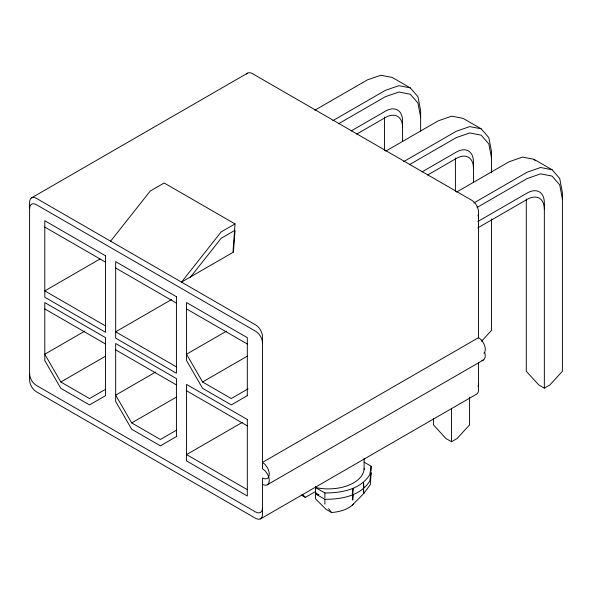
<?xml version="1.0" encoding="UTF-8"?>
<svg xmlns="http://www.w3.org/2000/svg" width="592" height="592" viewBox="0 0 592 592"><rect width="100%" height="100%" fill="white"/><g stroke="black" fill="none" stroke-linecap="round" stroke-linejoin="round"><path stroke-width="0.89" d="M433.462 418.411L433.462 424.878L445.954 438.524L451.518 441.736L451.518 408.517M235.031 223.917L232.967 252.399L181.492 282.118L221.149 231.931L235.031 223.917L164.147 182.995L150.272 191.009L110.608 241.188M233.433 252.318L235.031 230.273L221.149 238.287L189.988 277.715M364.095 462.174L371.14 466.244L369.771 474.747C360.417 489.68 341.221 493.01 324.89 492.951L315.484 487.519A35.801 20.668 0 0 0 364.117 468.583M262.5 508.173L261.982 510.859L260.524 512.539L258.282 512.946L255.751 512.073L36.349 385.399A9.546 5.513 60 0 1 29.6 373.707M262.5 484.315A9.546 5.513 60 0 0 268.738 483.102A9.546 5.513 60 0 0 267.273 473.763L265.083 470.81L262.5 468.723L262.5 336.678A9.546 5.513 60 0 0 255.751 324.986L36.349 198.32A9.546 5.513 60 0 0 29.6 202.22L29.6 380.057A9.546 5.513 60 0 0 36.349 391.749L255.751 518.422L258.282 519.302L260.524 518.888L261.982 517.208L262.5 514.522L262.5 477.966A9.546 5.513 60 0 0 268.738 476.752A9.546 5.513 60 0 0 267.273 467.414L265.083 464.461L262.5 462.374L478.521 337.655A9.546 5.513 60 0 1 484.582 345.499A9.546 5.513 60 0 1 483.879 353.291M481.525 341.281L491.515 330.366L491.515 218.936M352.166 505.287L363.954 493.299L370.363 484.552L371.14 472.594L369.771 481.096C360.417 496.029 341.221 499.359 324.89 499.3L315.484 493.869A35.801 20.668 0 0 0 318.94 494.52M31.576 197.846L247.597 73.127M314.789 110.253L367.306 79.935L380.804 75.243L392.244 77.463L410.3 87.89L417.952 96.688L420.638 110.726L420.638 131.002M332.845 120.679L385.362 90.361L398.86 85.67L410.3 87.89M99.981 259.022L44.792 290.887L105.546 325.963M338.417 123.817L385.362 96.711L398.86 92.019L410.3 94.239L417.952 103.038L420.638 117.075M351.145 130.965L385.362 111.207A24.346 14.053 -60 0 1 402.575 121.153L402.575 141.429M356.717 134.103L385.362 117.564A24.346 14.053 -60 0 1 402.575 127.502M385.666 151.175L438.184 120.857L451.689 116.165L463.129 118.385L481.185 128.812L488.829 137.61L491.515 151.648L491.515 172.849M84.782 331.128L44.792 354.223L60.821 381.988L89.51 398.557L105.546 389.299M403.729 161.601L456.247 131.283L469.745 126.592L481.185 128.812M171.665 299.485L115.669 331.809L176.431 366.885M409.294 164.739L456.247 137.633L469.745 132.941L481.185 135.161L488.829 143.96L491.515 157.997M422.029 171.887L456.247 152.137A24.346 14.053 -60 0 1 473.459 162.075L473.459 182.351M60.821 381.988L105.613 356.132M427.602 175.025L456.247 158.486A24.346 14.053 -60 0 1 473.459 168.424M456.55 192.104L509.068 161.779L522.566 157.087L534.014 159.307L552.07 169.734L559.714 178.532L562.4 192.57L562.4 371.288L549.909 384.933L544.344 388.145L538.772 384.933L526.281 371.288L526.281 198.919M155.666 372.057L115.669 395.145L131.705 422.917L160.395 439.479L176.431 430.221M226.551 331.128L186.554 354.216L202.59 381.988L231.28 398.557L248.078 388.855M473.815 202.989L527.124 172.205L540.629 167.514L552.07 169.734M476.997 207.496L527.124 178.555L540.629 173.863L552.07 176.083L559.714 184.882L562.4 198.919M477.796 221.541L527.124 193.059A24.346 14.053 -60 0 1 544.344 202.997L544.344 388.145M131.705 422.917L176.497 397.054M202.59 381.988L247.382 356.125M477.796 227.89L527.124 199.408A24.346 14.053 -60 0 1 544.344 209.346M242.55 422.251L186.554 454.582L247.308 489.658M267.273 484.789L483.294 360.069M260.524 518.888L476.545 394.168A9.546 5.513 60 0 0 478.521 389.802L478.521 362.341M301.15 494.942L305.368 497.376L315.654 491.434M451.518 441.736L457.091 438.524L469.574 424.878L469.574 397.173M315.484 486.483L315.484 498.738L325.955 509.261L331.572 512.502L334.243 512.258A28.756 16.606 0 0 0 353.594 503.933M44.792 227.076L105.546 262.16M115.669 268.006L176.431 303.082M186.554 308.928L247.308 344.004M44.792 308.928L105.546 344.004M115.669 349.85L176.431 384.926M186.554 390.772L247.308 425.855M315.484 492.389L318.563 495.482M302.29 494.276L305.368 497.376M534.014 159.307L535.19 160.661M328.567 508.654L331.572 512.502M478.521 338.054L478.521 211.958A9.546 5.513 60 0 0 471.772 200.266L252.377 73.6A9.546 5.513 60 0 0 246.524 74.126M455.403 157.997L455.403 191.283M384.519 117.075L384.519 150.361M371.14 466.244L371.14 471.114M364.117 458.319L364.117 469.397M324.89 492.951L324.89 497.82M324.89 499.3L324.89 504.169M29.6 208.569A9.546 5.513 60 0 1 36.349 204.669L255.751 331.335A9.546 5.513 60 0 1 262.5 343.027M484.759 352.418A9.546 5.513 60 0 1 481.895 360.498M478.01 215.029A9.546 5.513 60 0 1 478.521 218.307M478.521 383.453A9.546 5.513 60 0 1 478.01 386.139M353.01 488.518L352.906 493.328L352.321 493.669L353.01 488.518M353.01 494.868L352.906 499.678L352.321 500.018L353.01 494.868M363.473 482.48L363.37 487.29L363.954 486.95L363.473 482.48M363.473 488.829L363.37 493.639L363.954 493.299L363.473 488.829M105.546 395.648L89.51 404.906L60.821 388.337L44.792 360.572L44.792 302.579L105.546 337.655L105.546 395.648M176.431 436.57L160.395 445.828L131.705 429.267L115.669 401.494L115.669 343.501L176.431 378.577L176.431 436.57M247.308 395.648L231.28 404.906L202.59 388.337L186.554 360.572L186.554 302.579L247.308 337.655L247.308 395.648M105.546 255.811L44.792 220.727L44.792 297.236L105.546 332.312L105.546 255.811M176.431 296.733L115.669 261.657L115.669 338.158L176.431 373.234L176.431 296.733M247.308 419.506L186.554 384.423L186.554 460.931L247.308 496.007L247.308 419.506"/></g></svg>
